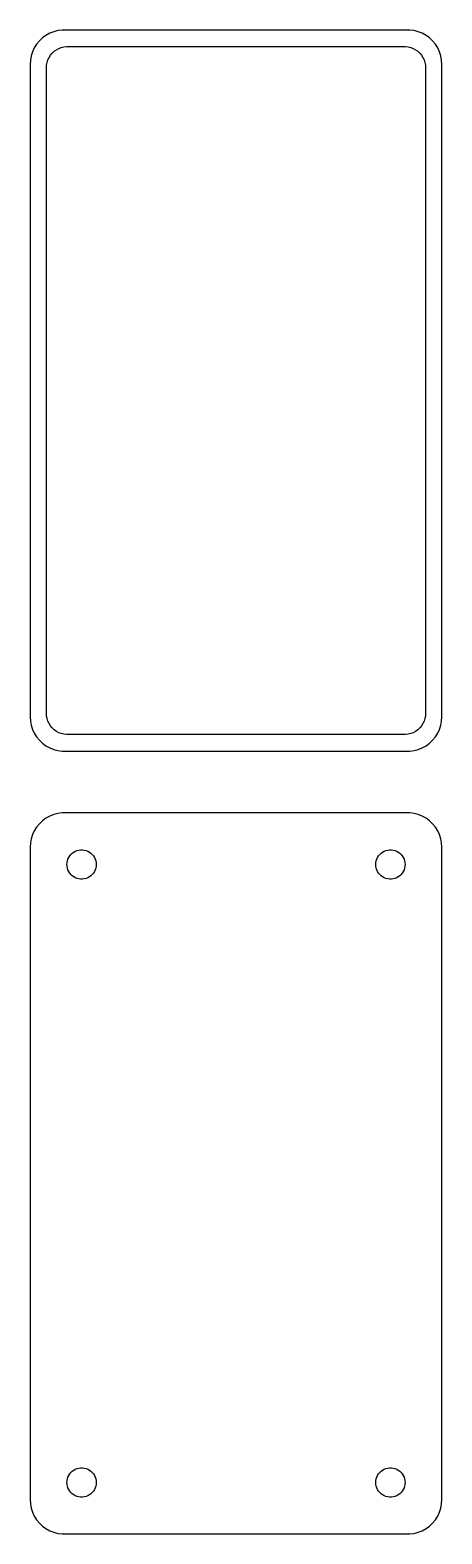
# Model space of a CAD drawing. Header units: metres. Extents: x -30 to 30, y 176 to 394.
import ezdxf

# ---------------------------------------------------------------- set-up
doc = ezdxf.new("R2010")
doc.units = ezdxf.units.M

msp = doc.modelspace()

# ---------------------------------------------------------------- linework, layer by layer
for p, q in [((-26.5451, 394.255), (-27.1289, 394.024)), ((-25.9369, 394.411), (-26.5451, 394.255)), ((-25.3139, 394.49), (-25.9369, 394.411)), ((25.3139, 394.49), (-25.3139, 394.49)), ((25.9369, 394.411), (25.3139, 394.49)), ((26.5451, 394.255), (25.9369, 394.411)), ((27.1289, 394.024), (26.5451, 394.255)), ((-29.0451, 392.439), (-29.3815, 391.909)), ((-28.6448, 392.923), (-29.0451, 392.439)), ((-28.1871, 393.353), (-28.6448, 392.923)), ((-27.6791, 393.722), (-28.1871, 393.353)), ((-27.1289, 394.024), (-27.6791, 393.722)), ((-25.4619, 391.961), (-25.0833, 392.058)), ((-25.0833, 392.058), (-24.6954, 392.107)), ((-24.6954, 392.107), (24.6954, 392.107)), ((24.6954, 392.107), (25.0833, 392.058)), ((25.0833, 392.058), (25.4619, 391.961)), ((27.6791, 393.722), (27.1289, 394.024)), ((28.1871, 393.353), (27.6791, 393.722)), ((28.6448, 392.923), (28.1871, 393.353)), ((29.0451, 392.439), (28.6448, 392.923)), ((29.3815, 391.909), (29.0451, 392.439)), ((-29.9606, 390.127), (-30, 389.5)), ((-29.8429, 390.743), (-29.9606, 390.127)), ((-29.6489, 391.341), (-29.8429, 390.743)), ((-29.3815, 391.909), (-29.6489, 391.341)), ((-27.5151, 389.774), (-27.3943, 390.146)), ((-27.3943, 390.146), (-27.2279, 390.5)), ((-27.2279, 390.5), (-27.0184, 390.83)), ((-27.0184, 390.83), (-26.7692, 391.131)), ((-26.7692, 391.131), (-26.4842, 391.399)), ((-26.4842, 391.399), (-26.168, 391.628)), ((-26.168, 391.628), (-25.8254, 391.817)), ((-25.8254, 391.817), (-25.4619, 391.961)), ((25.4619, 391.961), (25.8254, 391.817)), ((25.8254, 391.817), (26.168, 391.628)), ((26.168, 391.628), (26.4842, 391.399)), ((26.4842, 391.399), (26.7692, 391.131)), ((26.7692, 391.131), (27.0184, 390.83)), ((27.0184, 390.83), (27.2279, 390.5)), ((27.2279, 390.5), (27.3943, 390.146)), ((27.3943, 390.146), (27.5151, 389.774)), ((29.6489, 391.341), (29.3815, 391.909)), ((29.8429, 390.743), (29.6489, 391.341)), ((29.9606, 390.127), (29.8429, 390.743)), ((30, 389.5), (29.9606, 390.127)), ((-30, 389.5), (-30, 294.5)), ((-27.6129, 389), (-27.5884, 389.39)), ((-27.6129, 295), (-27.6129, 389)), ((-27.5884, 389.39), (-27.5151, 389.774)), ((27.5151, 389.774), (27.5884, 389.39)), ((27.5884, 389.39), (27.6129, 389)), ((27.6129, 389), (27.6129, 295)), ((30, 294.5), (30, 389.5)), ((-30, 294.5), (-29.9606, 293.873)), ((-29.9606, 293.873), (-29.8429, 293.257)), ((-27.5884, 294.61), (-27.6129, 295)), ((-27.5151, 294.226), (-27.5884, 294.61)), ((-27.3943, 293.854), (-27.5151, 294.226)), ((-27.2279, 293.5), (-27.3943, 293.854)), ((-27.0184, 293.17), (-27.2279, 293.5)), ((27.2279, 293.5), (27.0184, 293.17)), ((27.3943, 293.854), (27.2279, 293.5)), ((27.5151, 294.226), (27.3943, 293.854)), ((27.5884, 294.61), (27.5151, 294.226)), ((27.6129, 295), (27.5884, 294.61)), ((29.8429, 293.257), (29.9606, 293.873)), ((29.9606, 293.873), (30, 294.5)), ((-29.8429, 293.257), (-29.6489, 292.659)), ((-29.6489, 292.659), (-29.3815, 292.091)), ((-29.3815, 292.091), (-29.0451, 291.561)), ((-29.0451, 291.561), (-28.6448, 291.077)), ((-26.7692, 292.869), (-27.0184, 293.17)), ((-26.4842, 292.601), (-26.7692, 292.869)), ((-26.168, 292.372), (-26.4842, 292.601)), ((-25.8254, 292.183), (-26.168, 292.372)), ((-25.4619, 292.039), (-25.8254, 292.183)), ((-25.0833, 291.942), (-25.4619, 292.039)), ((-24.6954, 291.893), (-25.0833, 291.942)), ((24.6954, 291.893), (-24.6954, 291.893)), ((25.0833, 291.942), (24.6954, 291.893)), ((25.4619, 292.039), (25.0833, 291.942)), ((25.8254, 292.183), (25.4619, 292.039)), ((26.168, 292.372), (25.8254, 292.183)), ((26.4842, 292.601), (26.168, 292.372)), ((26.7692, 292.869), (26.4842, 292.601)), ((27.0184, 293.17), (26.7692, 292.869)), ((28.6448, 291.077), (29.0451, 291.561)), ((29.0451, 291.561), (29.3815, 292.091)), ((29.3815, 292.091), (29.6489, 292.659)), ((29.6489, 292.659), (29.8429, 293.257)), ((-28.6448, 291.077), (-28.1871, 290.647)), ((-28.1871, 290.647), (-27.6791, 290.278)), ((-27.6791, 290.278), (-27.1289, 289.976)), ((-27.1289, 289.976), (-26.5451, 289.745)), ((-26.5451, 289.745), (-25.9369, 289.589)), ((-25.9369, 289.589), (-25.3139, 289.51)), ((-25.3139, 289.51), (25.3139, 289.51)), ((25.3139, 289.51), (25.9369, 289.589)), ((25.9369, 289.589), (26.5451, 289.745)), ((26.5451, 289.745), (27.1289, 289.976)), ((27.1289, 289.976), (27.6791, 290.278)), ((27.6791, 290.278), (28.1871, 290.647)), ((28.1871, 290.647), (28.6448, 291.077)), ((-25.9369, 280.411), (-26.5451, 280.255)), ((-25.3139, 280.49), (-25.9369, 280.411)), ((25.3139, 280.49), (-25.3139, 280.49)), ((25.9369, 280.411), (25.3139, 280.49)), ((26.5451, 280.255), (25.9369, 280.411)), ((-29.0451, 278.439), (-29.3815, 277.909)), ((-28.6448, 278.923), (-29.0451, 278.439)), ((-28.1871, 279.353), (-28.6448, 278.923)), ((-27.6791, 279.722), (-28.1871, 279.353)), ((-27.1289, 280.024), (-27.6791, 279.722)), ((-26.5451, 280.255), (-27.1289, 280.024)), ((27.1289, 280.024), (26.5451, 280.255)), ((27.6791, 279.722), (27.1289, 280.024)), ((28.1871, 279.353), (27.6791, 279.722)), ((28.6448, 278.923), (28.1871, 279.353)), ((29.0451, 278.439), (28.6448, 278.923)), ((29.3815, 277.909), (29.0451, 278.439)), ((-29.9606, 276.127), (-30, 275.5)), ((-29.8429, 276.743), (-29.9606, 276.127)), ((-29.6489, 277.341), (-29.8429, 276.743)), ((-29.3815, 277.909), (-29.6489, 277.341)), ((29.6489, 277.341), (29.3815, 277.909)), ((29.8429, 276.743), (29.6489, 277.341)), ((29.9606, 276.127), (29.8429, 276.743)), ((30, 275.5), (29.9606, 276.127)), ((-30, 275.5), (-30, 180.5)), ((-24.5682, 273.531), (-24.4853, 273.786)), ((-24.4853, 273.786), (-24.3712, 274.029)), ((-24.3712, 274.029), (-24.2275, 274.255)), ((-24.2275, 274.255), (-24.0565, 274.462)), ((-24.0565, 274.462), (-23.8611, 274.645)), ((-23.8611, 274.645), (-23.6441, 274.803)), ((-23.6441, 274.803), (-23.4091, 274.932)), ((-23.4091, 274.932), (-23.1598, 275.031)), ((-23.1598, 275.031), (-22.9001, 275.097)), ((-22.9001, 275.097), (-22.6341, 275.131)), ((-22.6341, 275.131), (-22.3659, 275.131)), ((-22.3659, 275.131), (-22.0999, 275.097)), ((-22.0999, 275.097), (-21.8401, 275.031)), ((-21.8401, 275.031), (-21.5908, 274.932)), ((-21.5908, 274.932), (-21.3559, 274.803)), ((-21.3559, 274.803), (-21.1389, 274.645)), ((-21.1389, 274.645), (-20.9434, 274.462)), ((-20.9434, 274.462), (-20.7725, 274.255)), ((-20.7725, 274.255), (-20.6288, 274.029)), ((-20.6288, 274.029), (-20.5146, 273.786)), ((-20.5146, 273.786), (-20.4318, 273.531)), ((20.4318, 273.531), (20.5146, 273.786)), ((20.5146, 273.786), (20.6288, 274.029)), ((20.6288, 274.029), (20.7725, 274.255)), ((20.7725, 274.255), (20.9434, 274.462)), ((20.9434, 274.462), (21.1389, 274.645)), ((21.1389, 274.645), (21.3559, 274.803)), ((21.3559, 274.803), (21.5908, 274.932)), ((21.5908, 274.932), (21.8401, 275.031)), ((21.8401, 275.031), (22.0999, 275.097)), ((22.0999, 275.097), (22.3659, 275.131)), ((22.3659, 275.131), (22.6341, 275.131)), ((22.6341, 275.131), (22.9001, 275.097)), ((22.9001, 275.097), (23.1598, 275.031)), ((23.1598, 275.031), (23.4091, 274.932)), ((23.4091, 274.932), (23.6441, 274.803)), ((23.6441, 274.803), (23.8611, 274.645)), ((23.8611, 274.645), (24.0565, 274.462)), ((24.0565, 274.462), (24.2275, 274.255)), ((24.2275, 274.255), (24.3712, 274.029)), ((24.3712, 274.029), (24.4853, 273.786)), ((24.4853, 273.786), (24.5682, 273.531)), ((30, 180.5), (30, 275.5)), ((-24.6353, 273), (-24.6185, 273.268)), ((-24.6185, 272.732), (-24.6353, 273)), ((-24.6185, 273.268), (-24.5682, 273.531)), ((-24.5682, 272.469), (-24.6185, 272.732)), ((-24.4853, 272.214), (-24.5682, 272.469)), ((-24.3712, 271.971), (-24.4853, 272.214)), ((-24.2275, 271.745), (-24.3712, 271.971)), ((-24.0565, 271.538), (-24.2275, 271.745)), ((-23.8611, 271.355), (-24.0565, 271.538)), ((-20.9434, 271.538), (-21.1389, 271.355)), ((-20.7725, 271.745), (-20.9434, 271.538)), ((-20.6288, 271.971), (-20.7725, 271.745)), ((-20.5146, 272.214), (-20.6288, 271.971)), ((-20.4318, 272.469), (-20.5146, 272.214)), ((-20.4318, 273.531), (-20.3815, 273.268)), ((-20.3815, 272.732), (-20.4318, 272.469)), ((-20.3815, 273.268), (-20.3647, 273)), ((-20.3647, 273), (-20.3815, 272.732)), ((20.3647, 273), (20.3815, 273.268)), ((20.3815, 272.732), (20.3647, 273)), ((20.3815, 273.268), (20.4318, 273.531)), ((20.4318, 272.469), (20.3815, 272.732)), ((20.5146, 272.214), (20.4318, 272.469)), ((20.6288, 271.971), (20.5146, 272.214)), ((20.7725, 271.745), (20.6288, 271.971)), ((20.9434, 271.538), (20.7725, 271.745)), ((21.1389, 271.355), (20.9434, 271.538)), ((24.0565, 271.538), (23.8611, 271.355)), ((24.2275, 271.745), (24.0565, 271.538)), ((24.3712, 271.971), (24.2275, 271.745)), ((24.4853, 272.214), (24.3712, 271.971)), ((24.5682, 272.469), (24.4853, 272.214)), ((24.5682, 273.531), (24.6185, 273.268)), ((24.6185, 272.732), (24.5682, 272.469)), ((24.6185, 273.268), (24.6353, 273)), ((24.6353, 273), (24.6185, 272.732)), ((-23.6441, 271.197), (-23.8611, 271.355)), ((-23.4091, 271.068), (-23.6441, 271.197)), ((-23.1598, 270.969), (-23.4091, 271.068)), ((-22.9001, 270.903), (-23.1598, 270.969)), ((-22.6341, 270.869), (-22.9001, 270.903)), ((-22.3659, 270.869), (-22.6341, 270.869)), ((-22.0999, 270.903), (-22.3659, 270.869)), ((-21.8401, 270.969), (-22.0999, 270.903)), ((-21.5908, 271.068), (-21.8401, 270.969)), ((-21.3559, 271.197), (-21.5908, 271.068)), ((-21.1389, 271.355), (-21.3559, 271.197)), ((21.3559, 271.197), (21.1389, 271.355)), ((21.5908, 271.068), (21.3559, 271.197)), ((21.8401, 270.969), (21.5908, 271.068)), ((22.0999, 270.903), (21.8401, 270.969)), ((22.3659, 270.869), (22.0999, 270.903)), ((22.6341, 270.869), (22.3659, 270.869)), ((22.9001, 270.903), (22.6341, 270.869)), ((23.1598, 270.969), (22.9001, 270.903)), ((23.4091, 271.068), (23.1598, 270.969)), ((23.6441, 271.197), (23.4091, 271.068)), ((23.8611, 271.355), (23.6441, 271.197)), ((-24.4853, 183.786), (-24.3712, 184.029)), ((-24.3712, 184.029), (-24.2275, 184.255)), ((-24.2275, 184.255), (-24.0565, 184.462)), ((-24.0565, 184.462), (-23.8611, 184.645)), ((-23.8611, 184.645), (-23.6441, 184.803)), ((-23.6441, 184.803), (-23.4091, 184.932)), ((-23.4091, 184.932), (-23.1598, 185.031)), ((-23.1598, 185.031), (-22.9001, 185.097)), ((-22.9001, 185.097), (-22.6341, 185.131)), ((-22.6341, 185.131), (-22.3659, 185.131)), ((-22.3659, 185.131), (-22.0999, 185.097)), ((-22.0999, 185.097), (-21.8401, 185.031)), ((-21.8401, 185.031), (-21.5908, 184.932)), ((-21.5908, 184.932), (-21.3559, 184.803)), ((-21.3559, 184.803), (-21.1389, 184.645)), ((-21.1389, 184.645), (-20.9434, 184.462)), ((-20.9434, 184.462), (-20.7725, 184.255)), ((-20.7725, 184.255), (-20.6288, 184.029)), ((-20.6288, 184.029), (-20.5146, 183.786)), ((20.5146, 183.786), (20.6288, 184.029)), ((20.6288, 184.029), (20.7725, 184.255)), ((20.7725, 184.255), (20.9434, 184.462)), ((20.9434, 184.462), (21.1389, 184.645)), ((21.1389, 184.645), (21.3559, 184.803)), ((21.3559, 184.803), (21.5908, 184.932)), ((21.5908, 184.932), (21.8401, 185.031)), ((21.8401, 185.031), (22.0999, 185.097)), ((22.0999, 185.097), (22.3659, 185.131)), ((22.3659, 185.131), (22.6341, 185.131)), ((22.6341, 185.131), (22.9001, 185.097)), ((22.9001, 185.097), (23.1598, 185.031)), ((23.1598, 185.031), (23.4091, 184.932)), ((23.4091, 184.932), (23.6441, 184.803)), ((23.6441, 184.803), (23.8611, 184.645)), ((23.8611, 184.645), (24.0565, 184.462)), ((24.0565, 184.462), (24.2275, 184.255)), ((24.2275, 184.255), (24.3712, 184.029)), ((24.3712, 184.029), (24.4853, 183.786)), ((-24.6353, 183), (-24.6185, 183.268)), ((-24.6185, 182.732), (-24.6353, 183)), ((-24.6185, 183.268), (-24.5682, 183.531)), ((-24.5682, 182.469), (-24.6185, 182.732)), ((-24.5682, 183.531), (-24.4853, 183.786)), ((-24.4853, 182.214), (-24.5682, 182.469)), ((-24.3712, 181.971), (-24.4853, 182.214)), ((-24.2275, 181.745), (-24.3712, 181.971)), ((-20.6288, 181.971), (-20.7725, 181.745)), ((-20.5146, 182.214), (-20.6288, 181.971)), ((-20.5146, 183.786), (-20.4318, 183.531)), ((-20.4318, 182.469), (-20.5146, 182.214)), ((-20.4318, 183.531), (-20.3815, 183.268)), ((-20.3815, 182.732), (-20.4318, 182.469)), ((-20.3815, 183.268), (-20.3647, 183)), ((-20.3647, 183), (-20.3815, 182.732)), ((20.3647, 183), (20.3815, 183.268)), ((20.3815, 182.732), (20.3647, 183)), ((20.3815, 183.268), (20.4318, 183.531)), ((20.4318, 182.469), (20.3815, 182.732)), ((20.4318, 183.531), (20.5146, 183.786)), ((20.5146, 182.214), (20.4318, 182.469)), ((20.6288, 181.971), (20.5146, 182.214)), ((20.7725, 181.745), (20.6288, 181.971)), ((24.3712, 181.971), (24.2275, 181.745)), ((24.4853, 182.214), (24.3712, 181.971)), ((24.4853, 183.786), (24.5682, 183.531)), ((24.5682, 182.469), (24.4853, 182.214)), ((24.5682, 183.531), (24.6185, 183.268)), ((24.6185, 182.732), (24.5682, 182.469)), ((24.6185, 183.268), (24.6353, 183)), ((24.6353, 183), (24.6185, 182.732)), ((-30, 180.5), (-29.9606, 179.873)), ((-29.9606, 179.873), (-29.8429, 179.257)), ((-24.0565, 181.538), (-24.2275, 181.745)), ((-23.8611, 181.355), (-24.0565, 181.538)), ((-23.6441, 181.197), (-23.8611, 181.355)), ((-23.4091, 181.068), (-23.6441, 181.197)), ((-23.1598, 180.969), (-23.4091, 181.068)), ((-22.9001, 180.903), (-23.1598, 180.969)), ((-22.6341, 180.869), (-22.9001, 180.903)), ((-22.3659, 180.869), (-22.6341, 180.869)), ((-22.0999, 180.903), (-22.3659, 180.869)), ((-21.8401, 180.969), (-22.0999, 180.903)), ((-21.5908, 181.068), (-21.8401, 180.969)), ((-21.3559, 181.197), (-21.5908, 181.068)), ((-21.1389, 181.355), (-21.3559, 181.197)), ((-20.9434, 181.538), (-21.1389, 181.355)), ((-20.7725, 181.745), (-20.9434, 181.538)), ((20.9434, 181.538), (20.7725, 181.745)), ((21.1389, 181.355), (20.9434, 181.538)), ((21.3559, 181.197), (21.1389, 181.355)), ((21.5908, 181.068), (21.3559, 181.197)), ((21.8401, 180.969), (21.5908, 181.068)), ((22.0999, 180.903), (21.8401, 180.969)), ((22.3659, 180.869), (22.0999, 180.903)), ((22.6341, 180.869), (22.3659, 180.869)), ((22.9001, 180.903), (22.6341, 180.869)), ((23.1598, 180.969), (22.9001, 180.903)), ((23.4091, 181.068), (23.1598, 180.969)), ((23.6441, 181.197), (23.4091, 181.068)), ((23.8611, 181.355), (23.6441, 181.197)), ((24.0565, 181.538), (23.8611, 181.355)), ((24.2275, 181.745), (24.0565, 181.538)), ((29.8429, 179.257), (29.9606, 179.873)), ((29.9606, 179.873), (30, 180.5)), ((-29.8429, 179.257), (-29.6489, 178.659)), ((-29.6489, 178.659), (-29.3815, 178.091)), ((-29.3815, 178.091), (-29.0451, 177.561)), ((-29.0451, 177.561), (-28.6448, 177.077)), ((28.6448, 177.077), (29.0451, 177.561)), ((29.0451, 177.561), (29.3815, 178.091)), ((29.3815, 178.091), (29.6489, 178.659)), ((29.6489, 178.659), (29.8429, 179.257)), ((-28.6448, 177.077), (-28.1871, 176.647)), ((-28.1871, 176.647), (-27.6791, 176.278)), ((-27.6791, 176.278), (-27.1289, 175.976)), ((-27.1289, 175.976), (-26.5451, 175.745)), ((-26.5451, 175.745), (-25.9369, 175.589)), ((-25.9369, 175.589), (-25.3139, 175.51)), ((-25.3139, 175.51), (25.3139, 175.51)), ((25.3139, 175.51), (25.9369, 175.589)), ((25.9369, 175.589), (26.5451, 175.745)), ((26.5451, 175.745), (27.1289, 175.976)), ((27.1289, 175.976), (27.6791, 176.278)), ((27.6791, 176.278), (28.1871, 176.647)), ((28.1871, 176.647), (28.6448, 177.077))]:
    msp.add_line(p, q)

doc.saveas('drawing.dxf')
